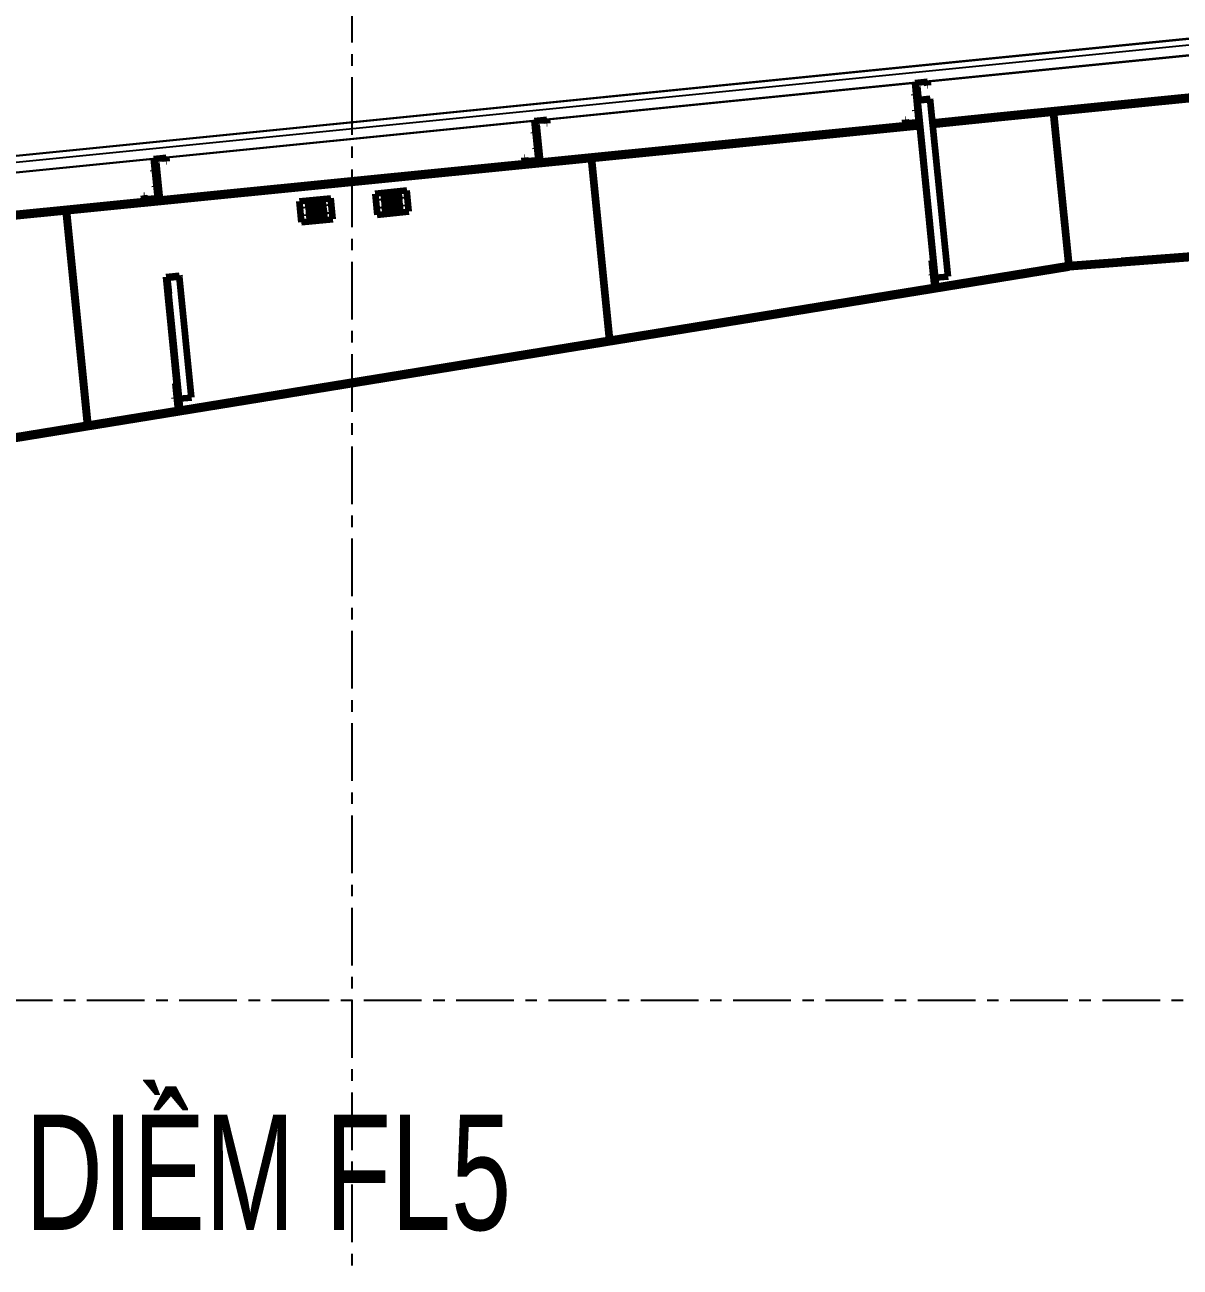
# Model space of a CAD drawing. Header units: inches. Extents: x 2 to 32666, y -5537 to 22.
# Drawn here: x 13754.46 to 13779.49, y -3836.91 to -3809.99 of the extents above; entities that cross this region are included whole.
import ezdxf

# ---------------------------------------------------------------- set-up
doc = ezdxf.new("R2010")
doc.units = ezdxf.units.IN
doc.header["$MEASUREMENT"] = 0
doc.linetypes.add('CENTER', pattern=[2, 1.25, -0.25, 0.25, -0.25])
for name, color, linetype in [('2', 2, 'Continuous'), ('3', 3, 'Continuous'), ('8', 8, 'Continuous'), ('Tim truc', 8, 'Continuous')]:
    doc.layers.add(name, color=color, linetype=linetype)
doc.styles.add('ST1H', font='vnshxh.shx', dxfattribs={"width": 0.7})

msp = doc.modelspace()

# ---------------------------------------------------------------- linework, layer by layer
at = {"layer": '2', "lineweight": 100}
for p, q in [((13775.6022, -3811.951), (13790.3286, -3810.4783)), ((13775.6079, -3812.0078), (13790.3343, -3810.5352)), ((13773.7427, -3811.2463), (13774.0099, -3811.2196)), ((13773.8271, -3812.0907), (13773.7427, -3811.2463)), ((13774.0023, -3811.229), (13773.7521, -3811.254)), ((13773.8365, -3812.0983), (13773.7521, -3811.254)), ((13774.0021, -3811.2292), (13774.0099, -3811.2196)), ((13774.0099, -3811.3057), (13774.0023, -3811.229)), ((13774.0099, -3811.2196), (13774.0099, -3811.2196)), ((13774.0099, -3811.2196), (13774.0185, -3811.3049)), ((13773.7598, -3811.3312), (13773.7882, -3811.3284)), ((13773.7694, -3811.5135), (13773.7771, -3811.5042)), ((13773.7882, -3811.3284), (13773.8172, -3811.6182)), ((13774.0185, -3811.3049), (13774.0099, -3811.3057)), ((13774.0731, -3811.5926), (13773.7888, -3811.621)), ((13773.8032, -3811.6276), (13774.0739, -3811.6005)), ((13774.2031, -3815.6264), (13773.8032, -3811.6276)), ((13773.8054, -3811.7868), (13773.819, -3811.7854)), ((13774.458, -3815.4415), (13774.0731, -3811.5926)), ((13765.4981, -3812.0708), (13765.7653, -3812.044)), ((13765.5825, -3812.9151), (13765.4981, -3812.0708)), ((13765.7577, -3812.0534), (13765.5075, -3812.0784)), ((13765.5919, -3812.9228), (13765.5075, -3812.0784)), ((13765.7575, -3812.0536), (13765.7653, -3812.044)), ((13765.7653, -3812.1302), (13765.7577, -3812.0534)), ((13765.7653, -3812.044), (13765.7653, -3812.044)), ((13765.7653, -3812.044), (13765.7739, -3812.1293)), ((13773.5266, -3812.0432), (13773.5352, -3812.0423)), ((13773.5352, -3812.1285), (13773.5266, -3812.0432)), ((13773.5352, -3812.0423), (13773.5428, -3812.1191)), ((13774.1237, -3812.0988), (13775.6022, -3811.951)), ((13774.1294, -3812.1557), (13775.6079, -3812.0078)), ((13775.6079, -3812.0078), (13775.6022, -3811.951)), ((13775.6079, -3812.0078), (13775.6022, -3811.951)), ((13776.7309, -3811.8955), (13777.0607, -3815.1934)), ((13777.0891, -3815.1905), (13776.7593, -3811.8927)), ((13736.7915, -3815.832), (13773.8394, -3812.1272)), ((13736.7972, -3815.8889), (13773.8451, -3812.1841)), ((13765.5152, -3812.1557), (13765.5436, -3812.1528)), ((13765.5248, -3812.338), (13765.5325, -3812.3286)), ((13765.5436, -3812.1528), (13765.6232, -3812.9489)), ((13765.7739, -3812.1293), (13765.7653, -3812.1302)), ((13773.8365, -3812.0983), (13773.5352, -3812.1285)), ((13773.5428, -3812.1191), (13773.8271, -3812.0907)), ((13774.164, -3815.3728), (13773.8365, -3812.0983)), ((13757.2535, -3812.8953), (13757.5207, -3812.8685)), ((13757.5131, -3812.8779), (13757.2629, -3812.9029)), ((13757.5129, -3812.8781), (13757.5207, -3812.8685)), ((13757.5207, -3812.9547), (13757.5131, -3812.8779)), ((13757.5207, -3812.8685), (13757.5207, -3812.8685)), ((13757.5207, -3812.8685), (13757.5293, -3812.9538)), ((13765.282, -3812.8676), (13765.2906, -3812.8668)), ((13765.2906, -3812.9529), (13765.282, -3812.8676)), ((13765.2906, -3812.8668), (13765.2982, -3812.9435)), ((13811.1622, -3812.6446), (13778.2146, -3815.1068)), ((13811.1664, -3812.7016), (13778.2188, -3815.1637)), ((13757.3379, -3813.7396), (13757.2535, -3812.8953)), ((13757.3473, -3813.7473), (13757.2629, -3812.9029)), ((13757.2706, -3812.9801), (13757.299, -3812.9773)), ((13757.2802, -3813.1625), (13757.2879, -3813.1531)), ((13757.299, -3812.9773), (13757.3786, -3813.7733)), ((13757.5293, -3812.9538), (13757.5207, -3812.9547)), ((13765.5919, -3812.9228), (13765.2906, -3812.9529)), ((13765.2982, -3812.9435), (13765.5825, -3812.9151)), ((13765.5948, -3812.9517), (13765.5919, -3812.9228)), ((13766.7202, -3812.8966), (13767.1119, -3816.8134)), ((13767.1403, -3816.8097), (13766.7487, -3812.8937)), ((13757.0374, -3813.6921), (13757.046, -3813.6913)), ((13757.046, -3813.7774), (13757.0374, -3813.6921)), ((13757.046, -3813.6913), (13757.0536, -3813.7681)), ((13762.7299, -3813.5828), (13762.0476, -3813.651)), ((13762.0476, -3813.651), (13762.0931, -3814.1059)), ((13762.7754, -3814.0376), (13762.7299, -3813.5828)), ((13757.3473, -3813.7473), (13757.046, -3813.7774)), ((13757.0536, -3813.7681), (13757.3379, -3813.7396)), ((13757.3502, -3813.7762), (13757.3473, -3813.7473)), ((13760.4053, -3813.8152), (13761.0876, -3813.747)), ((13760.4508, -3814.2701), (13760.4053, -3813.8152)), ((13760.9864, -3813.8835), (13760.5315, -3813.9289)), ((13760.5315, -3813.9289), (13760.5349, -3813.9631)), ((13760.5349, -3813.9631), (13760.9898, -3813.9176)), ((13760.6495, -3813.9608), (13760.6271, -3813.9883)), ((13760.6495, -3813.9608), (13760.6827, -3813.9483)), ((13760.842, -3813.9324), (13760.877, -3813.9381)), ((13760.9045, -3813.9606), (13760.877, -3813.9381)), ((13760.9898, -3813.9176), (13760.9864, -3813.8835)), ((13761.1331, -3814.2019), (13761.0876, -3813.747)), ((13762.6287, -3813.7192), (13762.1739, -3813.7647)), ((13762.1739, -3813.7647), (13762.1773, -3813.7988)), ((13762.1773, -3813.7988), (13762.6321, -3813.7533)), ((13762.6458, -3813.8898), (13762.1909, -3813.9353)), ((13762.1909, -3813.9353), (13762.1943, -3813.9694)), ((13762.1943, -3813.9694), (13762.6492, -3813.9239)), ((13762.2919, -3813.7966), (13762.2694, -3813.8241)), ((13762.2763, -3813.8923), (13762.3037, -3813.9148)), ((13762.2919, -3813.7966), (13762.3251, -3813.784)), ((13762.3037, -3813.9148), (13762.3388, -3813.9205)), ((13762.4843, -3813.7681), (13762.5193, -3813.7738)), ((13762.498, -3813.9046), (13762.5312, -3813.892)), ((13762.5468, -3813.7963), (13762.5193, -3813.7738)), ((13762.5312, -3813.892), (13762.5536, -3813.8646)), ((13762.6321, -3813.7533), (13762.6287, -3813.7192)), ((13762.6492, -3813.9239), (13762.6458, -3813.8898)), ((13755.8104, -3818.6537), (13755.3484, -3814.0338)), ((13755.8387, -3818.65), (13755.3768, -3814.0309)), ((13760.4508, -3814.2701), (13761.1331, -3814.2019)), ((13761.0034, -3814.054), (13760.5486, -3814.0995)), ((13760.5486, -3814.0995), (13760.552, -3814.1336)), ((13760.552, -3814.1336), (13761.0068, -3814.0881)), ((13760.6339, -3814.0565), (13760.6614, -3814.079)), ((13760.6614, -3814.079), (13760.6964, -3814.0847)), ((13760.8556, -3814.0688), (13760.8888, -3814.0563)), ((13760.8888, -3814.0563), (13760.9113, -3814.0288)), ((13761.0068, -3814.0881), (13761.0034, -3814.054)), ((13762.0931, -3814.1059), (13762.7754, -3814.0376)), ((13745.0886, -3820.4005), (13777.0749, -3815.1919)), ((13745.0978, -3820.4569), (13777.0792, -3815.2489)), ((13745.0978, -3820.4569), (13777.0792, -3815.2491)), ((13774.1076, -3815.0964), (13774.136, -3815.0935)), ((13774.1645, -3815.665), (13774.1076, -3815.0964)), ((13777.0607, -3815.1934), (13777.0745, -3815.192)), ((13777.0749, -3815.1919), (13778.2146, -3815.1067)), ((13777.0759, -3815.1919), (13777.0891, -3815.1905)), ((13778.2188, -3815.1637), (13777.0792, -3815.2489)), ((13777.0792, -3815.2491), (13777.0841, -3815.2485)), ((13778.2146, -3815.1067), (13778.2188, -3815.1637)), ((13778.2188, -3815.1637), (13778.2146, -3815.1068)), ((13757.5178, -3815.4519), (13757.8021, -3815.4235)), ((13757.5551, -3815.8248), (13757.5178, -3815.4519)), ((13757.8051, -3815.4533), (13757.5435, -3815.4795)), ((13757.5435, -3815.4795), (13757.5778, -3815.8225)), ((13757.7752, -3815.4563), (13757.8021, -3815.4235)), ((13757.8021, -3815.4235), (13757.8021, -3815.4235)), ((13757.8021, -3815.4235), (13757.8051, -3815.4533)), ((13758.0663, -3818.0656), (13757.8051, -3815.4533)), ((13774.1928, -3815.6612), (13774.164, -3815.3728)), ((13774.1873, -3815.4685), (13774.458, -3815.4415)), ((13757.5462, -3815.7362), (13757.5667, -3815.7112)), ((13757.5551, -3815.8248), (13757.5778, -3815.8225)), ((13757.7818, -3818.0923), (13757.5551, -3815.8248)), ((13757.8247, -3818.2912), (13757.5778, -3815.8225)), ((13774.1645, -3815.665), (13774.1787, -3815.6635)), ((13774.1895, -3815.6277), (13774.2031, -3815.6264)), ((13767.1119, -3816.8134), (13767.1261, -3816.812)), ((13757.7204, -3817.7649), (13757.7488, -3817.762)), ((13757.7772, -3818.3335), (13757.7204, -3817.7649)), ((13757.8056, -3818.3297), (13757.7818, -3818.0923)), ((13757.8047, -3818.0918), (13758.0663, -3818.0656)), ((13757.7772, -3818.3335), (13757.7914, -3818.332)), ((13757.8019, -3818.2935), (13757.8247, -3818.2912)), ((13755.8246, -3818.6523), (13755.8104, -3818.6537))]:
    msp.add_line(p, q, dxfattribs=at)
at = {"layer": '2', "lineweight": 0}
for p, q in [((13773.8507, -3811.4939), (13773.6631, -3811.5127)), ((13773.8223, -3811.4968), (13773.6631, -3811.5127)), ((13773.8223, -3811.4968), (13773.6631, -3811.5127)), ((13773.8223, -3811.4968), (13773.7683, -3811.5022)), ((13773.8223, -3811.4968), (13773.7683, -3811.5022)), ((13773.8701, -3811.8366), (13773.6824, -3811.8553)), ((13773.8701, -3811.8366), (13773.6824, -3811.8553)), ((13773.8848, -3811.8351), (13773.6972, -3811.8538)), ((13773.8564, -3811.8379), (13773.6972, -3811.8538)), ((13773.8564, -3811.8379), (13773.6972, -3811.8538)), ((13765.6061, -3812.3184), (13765.4185, -3812.3371)), ((13765.5777, -3812.3212), (13765.4185, -3812.3371)), ((13765.5777, -3812.3212), (13765.4185, -3812.3371)), ((13765.5777, -3812.3213), (13765.5237, -3812.3267)), ((13765.5777, -3812.3213), (13765.5237, -3812.3267)), ((13765.6402, -3812.6595), (13765.4526, -3812.6783)), ((13765.6118, -3812.6624), (13765.4526, -3812.6783)), ((13765.6118, -3812.6624), (13765.4526, -3812.6783)), ((13765.6118, -3812.6624), (13765.5578, -3812.6678)), ((13765.6118, -3812.6624), (13765.5578, -3812.6678)), ((13757.3615, -3813.1429), (13757.1739, -3813.1616)), ((13757.3331, -3813.1457), (13757.1739, -3813.1616)), ((13757.3331, -3813.1457), (13757.1739, -3813.1616)), ((13757.3331, -3813.1457), (13757.2791, -3813.1511)), ((13757.3331, -3813.1457), (13757.2791, -3813.1511)), ((13757.3957, -3813.484), (13757.208, -3813.5028)), ((13757.3672, -3813.4869), (13757.208, -3813.5028)), ((13757.3672, -3813.4869), (13757.208, -3813.5028)), ((13757.3672, -3813.4869), (13757.3132, -3813.4923)), ((13757.3672, -3813.4869), (13757.3132, -3813.4923)), ((13760.6434, -3813.9574), (13760.6228, -3813.9745)), ((13760.669, -3813.9496), (13760.6434, -3813.9574)), ((13760.8169, -3813.9349), (13760.669, -3813.9496)), ((13760.7634, -3814.1469), (13760.7361, -3813.874)), ((13760.8435, -3813.9374), (13760.8169, -3813.9349)), ((13760.8671, -3813.95), (13760.8435, -3813.9374)), ((13760.8841, -3813.9707), (13760.8671, -3813.95)), ((13762.316, -3813.8275), (13762.3134, -3813.8541)), ((13762.3134, -3813.8541), (13762.3212, -3813.8797)), ((13762.3134, -3813.8541), (13762.3134, -3813.8541)), ((13762.3286, -3813.8039), (13762.316, -3813.8275)), ((13762.592, -3813.8263), (13762.3191, -3813.8536)), ((13762.3212, -3813.8797), (13762.3382, -3813.9004)), ((13762.3492, -3813.7869), (13762.3286, -3813.8039)), ((13762.3382, -3813.9004), (13762.3618, -3813.9129)), ((13762.3748, -3813.7791), (13762.3492, -3813.7869)), ((13762.3618, -3813.9129), (13762.3884, -3813.9155)), ((13762.5226, -3813.7643), (13762.3748, -3813.7791)), ((13762.3884, -3813.9155), (13762.5363, -3813.9007)), ((13762.4692, -3813.9764), (13762.4419, -3813.7034)), ((13762.5493, -3813.7669), (13762.5226, -3813.7643)), ((13762.5363, -3813.9007), (13762.5619, -3813.8929)), ((13762.5729, -3813.7794), (13762.5493, -3813.7669)), ((13762.5619, -3813.8929), (13762.5825, -3813.8759)), ((13762.5899, -3813.8001), (13762.5729, -3813.7794)), ((13762.5825, -3813.8759), (13762.5951, -3813.8523)), ((13762.5977, -3813.8257), (13762.5899, -3813.8001)), ((13762.5951, -3813.8523), (13762.5977, -3813.8257)), ((13762.5977, -3813.8257), (13762.5977, -3813.8257)), ((13760.6102, -3813.9981), (13760.6076, -3814.0247)), ((13760.6076, -3814.0247), (13760.6154, -3814.0503)), ((13760.6076, -3814.0247), (13760.6076, -3814.0247)), ((13760.6228, -3813.9745), (13760.6102, -3813.9981)), ((13760.8862, -3813.9968), (13760.6133, -3814.0241)), ((13760.6154, -3814.0503), (13760.6324, -3814.0709)), ((13760.6324, -3814.0709), (13760.656, -3814.0835)), ((13760.656, -3814.0835), (13760.6827, -3814.0861)), ((13760.6827, -3814.0861), (13760.8305, -3814.0713)), ((13760.8305, -3814.0713), (13760.8561, -3814.0635)), ((13760.8561, -3814.0635), (13760.8768, -3814.0465)), ((13760.8768, -3814.0465), (13760.8893, -3814.0229)), ((13760.8919, -3813.9963), (13760.8841, -3813.9707)), ((13760.8893, -3814.0229), (13760.8919, -3813.9963)), ((13760.8919, -3813.9963), (13760.8919, -3813.9963)), ((13774.2264, -3815.4003), (13774.0388, -3815.4191)), ((13774.2264, -3815.4003), (13774.0388, -3815.4191)), ((13757.8483, -3818.0679), (13757.6322, -3818.0895)), ((13757.8483, -3818.0679), (13757.6322, -3818.0895))]:
    msp.add_line(p, q, dxfattribs=at)
at = {"layer": '2', "lineweight": 100}
for centre, start, end in [((13760.8488, -3814.0006), 335.71061, 35.71061), ((13762.3319, -3813.8523), 155.7106, 215.7106), ((13762.4911, -3813.8363), 335.71061, 35.71061), ((13760.6896, -3814.0165), 155.7106, 215.7106)]:
    msp.add_arc(centre, 0.0686, start, end, dxfattribs=at)
at = {"layer": '3'}
for p, q in [((13735.918, -3814.656), (13947.7478, -3793.473)), ((13735.9191, -3814.6673), (13947.7478, -3793.4844)), ((13736.1802, -3815.003), (13947.5589, -3793.8651)), ((13736.1975, -3814.9898), (13947.568, -3793.8527))]:
    msp.add_line(p, q, dxfattribs=at)
at = {"layer": '8'}
msp.add_line((13735.9322, -3814.7981), (13947.3172, -3793.6596), dxfattribs=at)
at = {"layer": 'Tim truc', "linetype": 'CENTER'}
for p, q in [((13761.5458, -3924.3761), (13761.5458, -3793.9869)), ((13723.8029, -3831.1298), (14224.8224, -3831.1298))]:
    msp.add_line(p, q, dxfattribs=at)

# ---------------------------------------------------------------- texts
at = {"layer": '3', "style": 'ST1H', "width": 0.7}
msp.add_text('diÒm fl5', height=2.5, dxfattribs=at).set_placement((13754.4599, -3836.1075))

doc.saveas('drawing.dxf')
